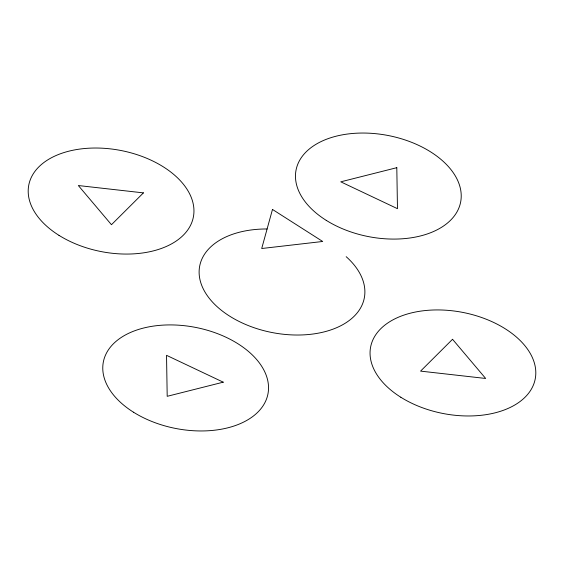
<?xml version="1.0" encoding="UTF-8"?>
<svg xmlns="http://www.w3.org/2000/svg" width="564" height="564" viewBox="0 0 564 564"><rect width="100%" height="100%" fill="white"/><g stroke="black" fill="none" stroke-linecap="round" stroke-linejoin="round"><path stroke-width="0.85" d="M346.176 256.69A83.839 51.5 11 0 1 322.975 332.175A83.839 51.5 11 0 1 204.112 290.516A83.839 51.5 11 0 1 267.096 228.977M272.482 209.448L261.71 248.512L322.7 241.477L272.482 209.448M143.425 192.881L111.46 224.712L78.333 185.535L143.425 192.881M452.539 339.288L420.575 371.119L485.667 378.465L452.539 339.288M396.802 167.684L340.762 181.827L397.472 208.68L396.802 167.684M223.238 382.173L167.198 396.316L166.528 355.32L223.238 382.173M133.541 412.228A83.839 51.5 11 0 0 267.526 395.815A83.839 51.5 11 0 0 155.89 325.766A83.839 51.5 11 0 0 133.541 412.228M326.239 220.355A83.839 51.5 11 0 0 460.217 203.942A83.839 51.5 11 0 0 348.587 133.894A83.839 51.5 11 0 0 326.239 220.355M400.821 397.246A83.839 51.5 11 0 0 534.799 380.834A83.839 51.5 11 0 0 423.162 310.785A83.839 51.5 11 0 0 400.821 397.246M58.966 235.336A83.839 51.5 11 0 0 192.944 218.924A83.839 51.5 11 0 0 81.308 148.875A83.839 51.5 11 0 0 58.966 235.336"/></g></svg>
